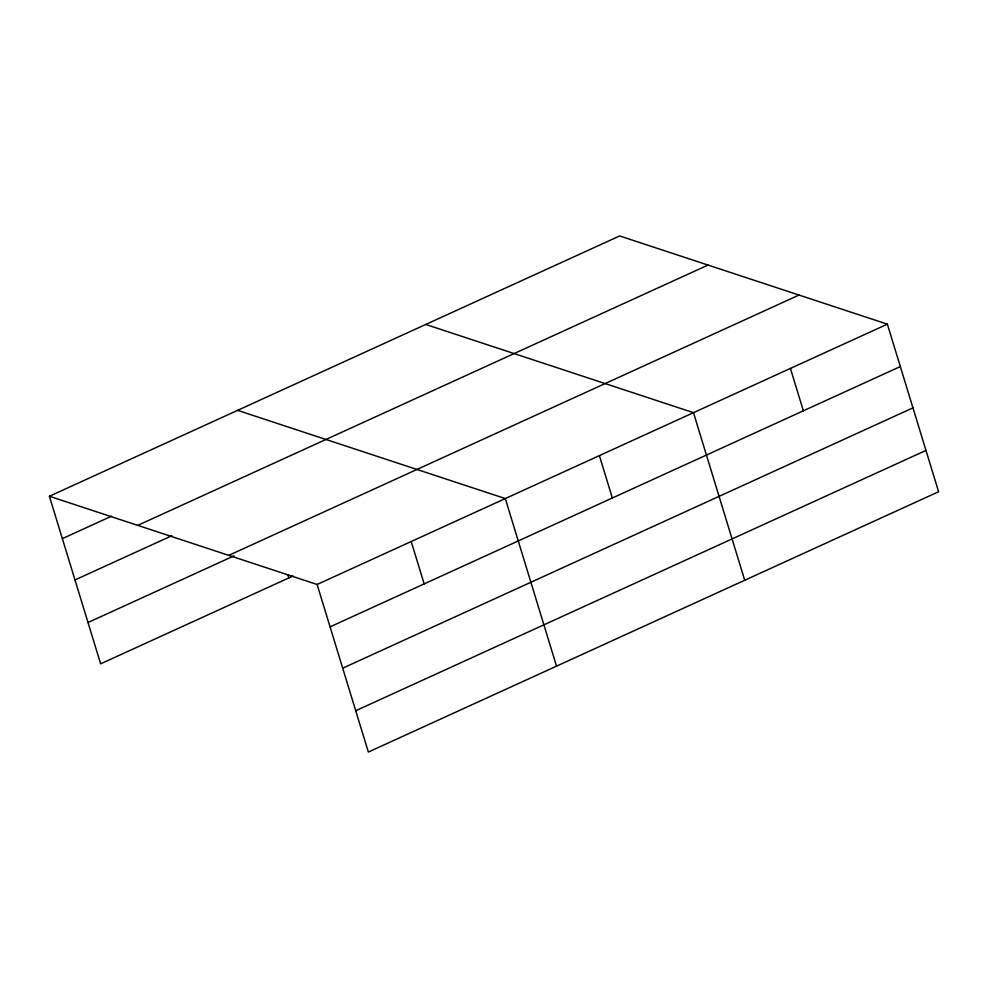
<?xml version="1.0" encoding="UTF-8"?>
<svg xmlns="http://www.w3.org/2000/svg" width="988" height="988" viewBox="0 0 988 988"><rect width="100%" height="100%" fill="white"/><g stroke="black" fill="none" stroke-linecap="round" stroke-linejoin="round"><path stroke-width="1.48" d="M49.4 496.26L619.649 235.947L887.372 324.163L938.6 491.74L368.351 752.053L317.111 584.476L49.4 496.26L100.628 663.837L293.028 576.004M62.355 538.633L111.508 516.193M137.752 525.369L708.001 265.068M74.989 579.944L171.887 535.718M228.771 555.367L799.02 295.054M88.006 622.514L234.057 555.849M317.111 584.476L887.372 324.163M330.078 626.849L900.327 366.548M342.7 668.172L912.949 407.859M355.717 710.73L925.966 450.429M425.766 324.459L693.477 412.675L744.717 580.252M237.577 410.353L505.3 498.57L556.528 666.147M790.425 368.425L803.38 410.798M599.395 455.629L612.35 498.001M411.206 541.523L424.161 583.908M287.916 574.979L288.817 577.931"/></g></svg>
